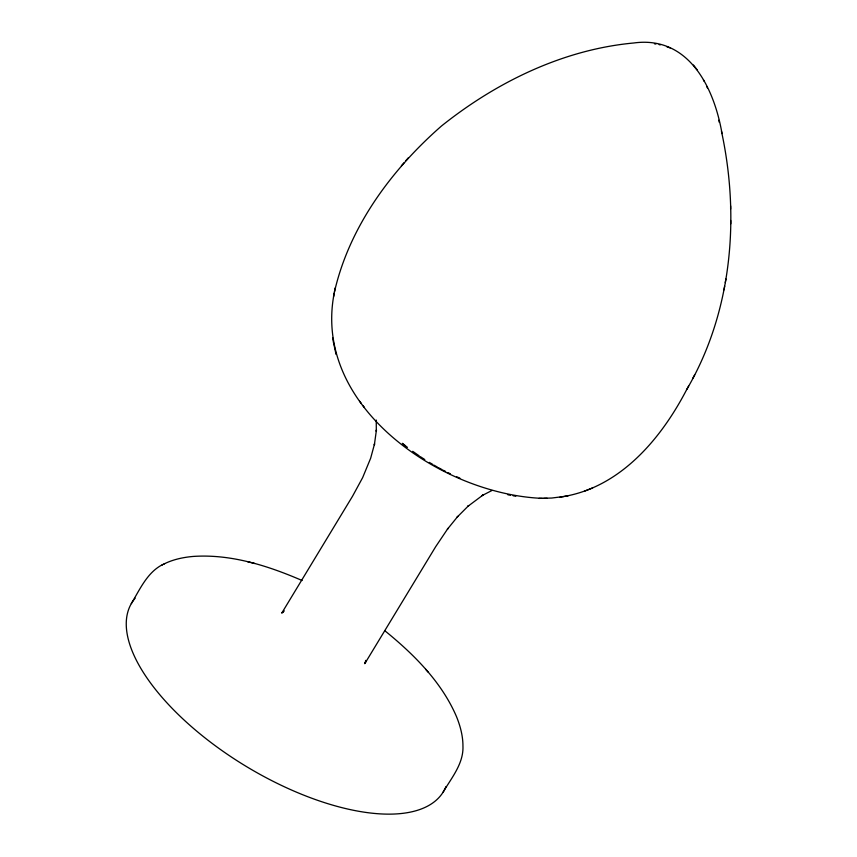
<?xml version="1.0" encoding="UTF-8"?>
<svg xmlns="http://www.w3.org/2000/svg" width="857" height="857" viewBox="0 0 857 857"><rect width="100%" height="100%" fill="white"/><g stroke="black" fill="none" stroke-linecap="round" stroke-linejoin="round"><path stroke-width="1.29" d="M721.455 131.25C740.159 217.624 732.017 312.344 686.725 389.517C661.411 438.259 621.164 486.444 564.26 496.439M365.371 662.675L365.671 660.404M334.251 292.944C311.83 406.829 441.901 494.403 542.385 498.367M334.476 291.841C349.377 226.591 391.756 169.472 441.537 125.958C496.428 82.111 563.081 49.535 633.644 43C688.492 35.426 714.074 87.2 722.023 133.596M725.279 282.617L725.943 278.986M723.994 289.848L724.668 286.152M333.544 296.811L335.183 287.941M365.585 661.647L364.771 663.682L435.624 546.777L448.018 528.341L447.408 529.219L457.895 516.278L457.145 517.146L468.693 505.566L467.772 506.412L483.209 494.875L481.913 495.667L491.972 490.483M686.725 389.517L688.621 386.046M692.799 378.28L694.684 374.82M131.303 603.649C140.13 589.059 147.822 570.912 164.63 563.67C173.521 559.364 183.334 557.307 193.136 556.439C230.822 553.858 267.962 565.738 302.114 580.51M443.069 792.222C451.382 778.027 463.712 763.651 462.951 746.072C462.962 735.97 460.305 726.061 456.545 716.741C441.591 681.797 413.663 654.148 384.622 630.559M401.397 165.755L403.99 162.809M405.843 160.645L408.414 157.72M284.299 610.891L281.728 613.151L352.548 496.214L362.64 477.638L370.663 458.206L374.573 443.787L374.338 445.083L376.448 429.903L376.319 431.403L376.244 420.048M161.909 565.095L162.669 564.699M163.88 564.067L164.63 563.67M584.592 491.125L588.352 489.636M588.802 489.443L592.626 487.933M538.989 498.399L551.79 498.035L563.852 496.503M559.985 497.178L568.223 495.753M543.67 498.346L547.184 498.313M507.901 494.789L510.418 495.25M513.086 495.753L515.764 496.246M654.427 43.793L655.894 44.061M659.097 44.639L660.297 44.864M247.555 561.699L254.765 563.499M670.153 47.96L666.628 46.642M456.567 476.717L459.877 478.12M447.986 472.668L450.353 473.803M443.262 470.268L445.629 471.468M438.57 467.751L442.094 469.636M433.921 465.126L437.413 467.097M429.325 462.394L432.774 464.44M420.316 456.642L424.783 459.556M419.212 455.881L412.71 451.318M403.368 444.172L407.45 447.386M402.319 443.305L405.082 445.586M425.683 669.296L428.125 672.113M697.127 69.771L693.442 65.036M359.544 401.172L361.236 403.336M362.854 405.447L364.45 407.493M703.426 79.883L704.079 81.201M706.65 86.364L707.421 87.907M718.755 120.216L719.259 122.315M336.073 354.466L333.427 342.2M332.698 337.829L333.394 341.964M730.614 205.884L730.635 209.076M730.7 220.474L730.721 223.859M445.983 786.544A182.187 80.558 31.2 0 1 245.83 766.179A182.187 80.558 31.2 0 1 135.138 598.207M365.489 662.268L365.093 663.189L365.489 662.268M282.799 611.877L282.414 612.252L283.217 611.512L282.799 611.877"/></g></svg>
